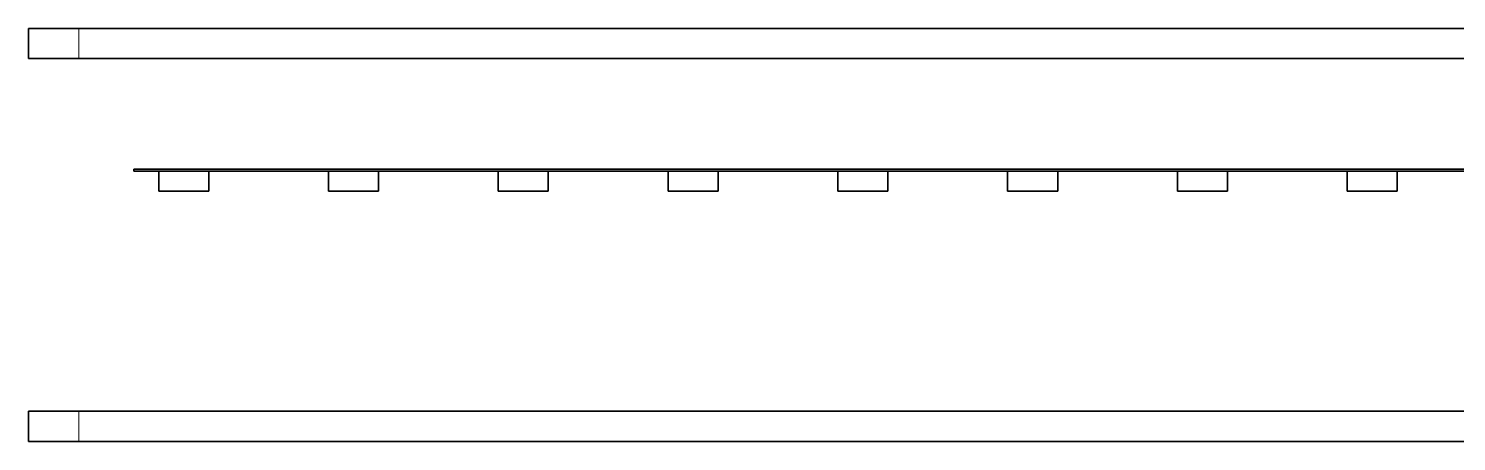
# Model space of a CAD drawing. Extents: x 241 to 1434, y 190 to 710.
# Drawn here: x 447.3 to 589.9, y 249.8 to 290.9 of the extents above; entities that cross this region are included whole.
import ezdxf

# ---------------------------------------------------------------- set-up
doc = ezdxf.new("R2010")
doc.units = 0

msp = doc.modelspace()

# ---------------------------------------------------------------- linework, layer by layer
at = {"color": 7, "lineweight": 35, "ltscale": 0.125}
for p, q in [((447.32, 290.94), (452.32, 290.94)), ((447.32, 290.94), (452.32, 290.94)), ((447.32, 287.94), (452.32, 287.94)), ((447.32, 287.94), (452.32, 287.94)), ((460.32, 274.72), (465.32, 274.72)), ((477.27, 274.72), (482.27, 274.72)), ((494.22, 274.72), (499.22, 274.72)), ((511.18, 274.72), (516.18, 274.72)), ((528.13, 274.72), (533.13, 274.72)), ((545.09, 274.72), (550.09, 274.72)), ((562.04, 274.72), (567.04, 274.72)), ((578.99, 274.72), (583.99, 274.72)), ((447.32, 252.76), (452.32, 252.76)), ((447.32, 252.76), (452.32, 252.76)), ((447.32, 249.76), (452.32, 249.76)), ((447.32, 249.76), (452.32, 249.76))]:
    msp.add_line(p, q, dxfattribs=at)
at = {"color": 7, "lineweight": 35, "ltscale": 0.075}
for p, q in [((447.32, 287.94), (447.32, 290.94)), ((447.32, 287.94), (447.32, 290.94)), ((447.32, 252.76), (447.32, 249.76)), ((447.32, 252.76), (447.32, 249.76))]:
    msp.add_line(p, q, dxfattribs=at)
at = {"color": 7, "lineweight": 35}
for p, q in [((452.32, 290.94), (736.68, 290.94)), ((452.32, 290.94), (736.68, 290.94)), ((452.32, 287.94), (736.68, 287.94)), ((452.32, 287.94), (736.68, 287.94)), ((457.82, 276.92), (705.17, 276.92)), ((457.82, 276.72), (705.17, 276.72)), ((452.32, 252.76), (736.68, 252.76)), ((452.32, 252.76), (736.68, 252.76)), ((452.32, 249.76), (736.68, 249.76)), ((452.32, 249.76), (736.68, 249.76))]:
    msp.add_line(p, q, dxfattribs=at)
at = {"color": 7, "lineweight": 13, "ltscale": 0.075}
for p, q in [((452.32, 287.94), (452.32, 290.94)), ((452.32, 287.94), (452.32, 290.94)), ((452.32, 252.76), (452.32, 249.76)), ((452.32, 252.76), (452.32, 249.76))]:
    msp.add_line(p, q, dxfattribs=at)
at = {"color": 7, "lineweight": 35, "ltscale": 0.005}
msp.add_line((457.82, 276.92), (457.82, 276.72), dxfattribs=at)
at = {"color": 7, "lineweight": 35, "ltscale": 0.05}
for p, q in [((460.32, 276.72), (460.32, 274.72)), ((465.32, 276.72), (465.32, 274.72)), ((477.27, 276.72), (477.27, 274.72)), ((482.27, 276.72), (482.27, 274.72)), ((494.22, 276.72), (494.22, 274.72)), ((499.22, 276.72), (499.22, 274.72)), ((511.18, 276.72), (511.18, 274.72)), ((516.18, 276.72), (516.18, 274.72)), ((528.13, 276.72), (528.13, 274.72)), ((533.13, 276.72), (533.13, 274.72)), ((545.09, 276.72), (545.09, 274.72)), ((550.09, 276.72), (550.09, 274.72)), ((562.04, 276.72), (562.04, 274.72)), ((567.04, 276.72), (567.04, 274.72)), ((578.99, 276.72), (578.99, 274.72)), ((583.99, 276.72), (583.99, 274.72))]:
    msp.add_line(p, q, dxfattribs=at)

doc.saveas('drawing.dxf')
